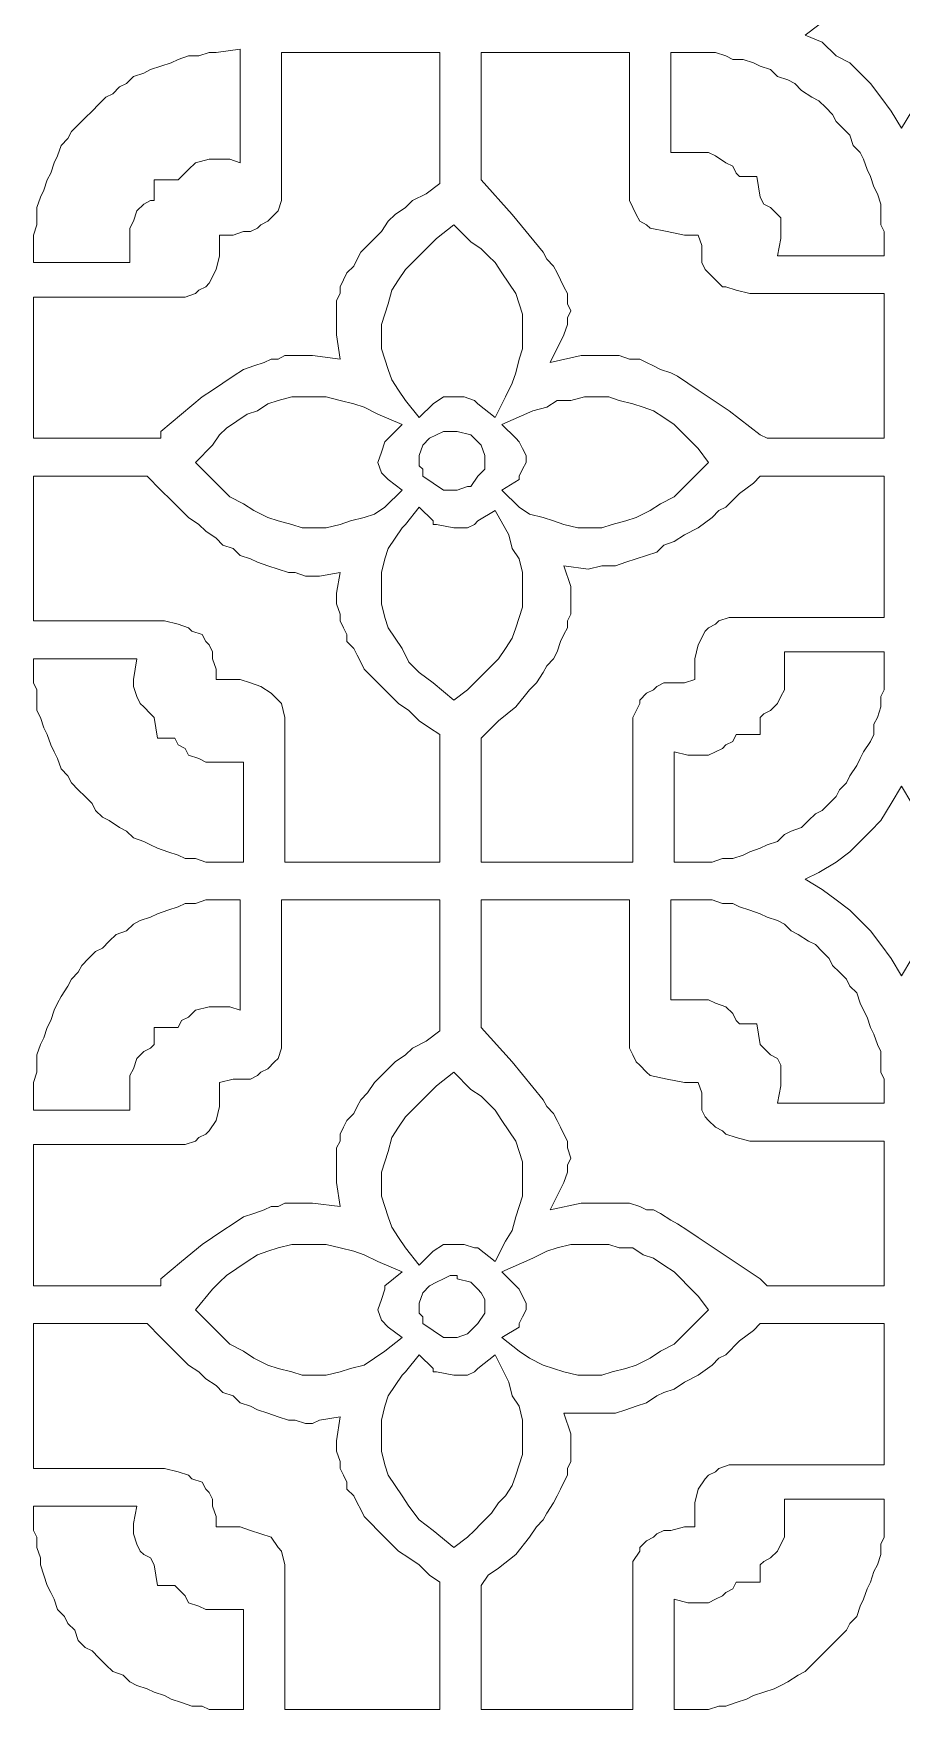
# Model space of a CAD drawing. Extents: x -66030 to 95157, y -13132 to 45879.
# Drawn here: x 32667 to 33651, y 24458 to 26358 of the extents above; entities that cross this region are included whole.
import ezdxf

# ---------------------------------------------------------------- set-up
doc = ezdxf.new("R2010")
doc.units = 0
doc.header["$LTSCALE"] = 100
doc.header["$MEASUREMENT"] = 0
doc.layers.get('0').update_dxf_attribs({"linetype": 'CONTINUOUS'})

msp = doc.modelspace()

# ---------------------------------------------------------------- linework, layer by layer
at = {"lineweight": 0}
for points in [[(33744.6, 26367.7), (33764.2, 26356), (33744.6, 26348.2), (33729, 26336.5), (33713.4, 26324.8), (33697.8, 26313.1), (33686, 26301.3), (33678.2, 26289.6), (33662.6, 26270.1), (33650.9, 26250.6), (33639.2, 26270.1), (33627.4, 26285.7), (33615.7, 26301.3), (33604, 26313.1), (33592.3, 26324.8), (33576.7, 26332.6), (33561, 26348.2), (33541.5, 26356), (33557.1, 26367.7)], [(32666.6, 26117.8), (32666.6, 26129.5), (32670.5, 26141.2), (32670.5, 26149), (32670.5, 26160.7), (32674.4, 26172.4), (32678.3, 26180.3), (32682.2, 26192), (32686.1, 26199.8), (32690, 26211.5), (32693.9, 26219.3), (32697.8, 26231), (32705.6, 26238.8), (32709.5, 26246.7), (32717.4, 26254.5), (32725.2, 26262.3), (32733, 26270.1), (32740.8, 26277.9), (32748.6, 26285.7), (32756.4, 26289.6), (32764.2, 26297.4), (32772, 26301.3), (32779.9, 26309.2), (32791.6, 26313.1), (32799.4, 26317), (32811.1, 26320.9), (32822.8, 26324.8), (32830.6, 26328.7), (32842.4, 26332.6), (32854.1, 26332.6), (32865.8, 26336.5), (32873.6, 26336.5), (32900.9, 26340.4), (32900.9, 26211.5), (32889.2, 26215.4), (32873.6, 26215.4), (32869.7, 26215.4), (32865.8, 26215.4), (32850.2, 26211.5), (32842.4, 26203.7), (32834.5, 26195.9), (32830.6, 26192), (32803.3, 26192), (32803.3, 26168.5), (32799.4, 26168.5), (32791.6, 26164.6), (32783.8, 26156.8), (32779.9, 26145.1), (32775.9, 26137.3), (32775.9, 26129.5), (32775.9, 26113.9), (32775.9, 26098.2), (32666.6, 26098.2), (32666.6, 26117.8)], [(32947.8, 26336.5), (33127.5, 26336.5), (33127.5, 26188.1), (33111.9, 26176.4), (33096.2, 26168.5), (33088.4, 26160.7), (33076.7, 26152.9), (33068.9, 26145.1), (33061.1, 26133.4), (33053.3, 26125.6), (33045.5, 26117.8), (33037.6, 26110), (33033.7, 26102.1), (33029.8, 26094.3), (33022, 26086.5), (33018.1, 26078.7), (33014.2, 26070.9), (33014.2, 26063.1), (33010.3, 26055.3), (33010.3, 26043.6), (33010.3, 26035.7), (33010.3, 26027.9), (33010.3, 26020.1), (33010.3, 26016.2), (33014.2, 25988.9), (32983, 25992.8), (32975.2, 25992.8), (32967.3, 25992.8), (32959.5, 25992.8), (32951.7, 25992.8), (32943.9, 25988.9), (32936.1, 25988.9), (32928.3, 25985), (32916.6, 25981.1), (32904.8, 25977.1), (32893.1, 25969.3), (32881.4, 25961.5), (32869.7, 25953.7), (32858, 25945.9), (32834.5, 25926.4), (32811.1, 25906.8), (32811.1, 25899), (32666.6, 25899), (32666.6, 26059.2), (32838.4, 26059.2), (32850.2, 26063.1), (32854.1, 26067), (32861.9, 26070.9), (32865.8, 26074.8), (32873.6, 26090.4), (32877.5, 26106), (32877.5, 26117.8), (32877.5, 26129.5), (32893.1, 26129.5), (32904.8, 26133.4), (32912.7, 26133.4), (32920.5, 26137.3), (32924.4, 26141.2), (32932.2, 26145.1), (32940, 26152.9), (32943.9, 26156.8), (32947.8, 26168.5), (32947.8, 26184.2), (32947.8, 26336.5)], [(33174.4, 26336.5), (33342.3, 26336.5), (33342.3, 26168.5), (33346.2, 26160.7), (33350.1, 26152.9), (33354, 26145.1), (33361.8, 26141.2), (33365.7, 26137.3), (33385.3, 26133.4), (33404.8, 26129.5), (33420.4, 26129.5), (33424.3, 26117.8), (33424.3, 26106), (33424.3, 26098.2), (33428.2, 26090.4), (33432.2, 26086.5), (33440, 26078.7), (33447.8, 26070.9), (33451.7, 26070.9), (33463.4, 26067), (33479, 26063.1), (33631.4, 26063.1), (33631.4, 25899), (33498.6, 25899), (33490.7, 25902.9), (33455.6, 25930.3), (33420.4, 25953.7), (33408.7, 25961.5), (33397, 25969.3), (33389.2, 25973.2), (33377.5, 25977.1), (33369.7, 25981.1), (33361.8, 25985), (33354, 25988.9), (33342.3, 25988.9), (33330.6, 25992.8), (33318.9, 25992.8), (33303.3, 25992.8), (33287.6, 25992.8), (33252.5, 25985), (33268.1, 26016.2), (33272, 26027.9), (33272, 26035.7), (33275.9, 26043.6), (33272, 26051.4), (33272, 26063.1), (33268.1, 26070.9), (33264.2, 26078.7), (33260.3, 26086.5), (33256.4, 26094.3), (33248.6, 26102.1), (33244.7, 26110), (33209.5, 26152.9), (33174.4, 26192), (33174.4, 26336.5)], [(33389.2, 26336.5), (33404.8, 26336.5), (33416.5, 26336.5), (33428.2, 26336.5), (33440, 26336.5), (33451.7, 26332.6), (33459.5, 26328.7), (33471.2, 26328.7), (33482.9, 26324.8), (33490.7, 26320.9), (33502.5, 26317), (33510.3, 26309.2), (33522, 26305.3), (33529.8, 26301.3), (33537.6, 26293.5), (33549.3, 26285.7), (33557.1, 26281.8), (33565, 26274), (33572.8, 26266.2), (33576.7, 26258.4), (33584.5, 26250.6), (33592.3, 26242.8), (33596.2, 26231), (33604, 26223.2), (33607.9, 26215.4), (33611.8, 26203.7), (33615.7, 26195.9), (33619.6, 26184.2), (33623.5, 26176.4), (33627.4, 26164.6), (33627.4, 26152.9), (33627.4, 26141.2), (33631.4, 26133.4), (33631.4, 26106), (33510.3, 26106), (33514.2, 26125.6), (33514.2, 26137.3), (33514.2, 26149), (33510.3, 26152.9), (33502.5, 26160.7), (33494.6, 26164.6), (33490.7, 26172.4), (33486.8, 26195.9), (33467.3, 26195.9), (33463.4, 26199.8), (33459.5, 26207.6), (33451.7, 26211.5), (33440, 26219.3), (33432.2, 26223.2), (33424.3, 26223.2), (33404.8, 26223.2), (33389.2, 26223.2), (33389.2, 26336.5)], [(33143.1, 26141.2), (33162.6, 26121.7), (33174.4, 26113.9), (33182.2, 26106), (33190, 26098.2), (33197.8, 26086.5), (33205.6, 26074.8), (33213.4, 26063.1), (33217.3, 26051.4), (33221.2, 26039.6), (33221.2, 26027.9), (33221.2, 26016.2), (33221.2, 26000.6), (33217.3, 25988.9), (33213.4, 25973.2), (33209.5, 25961.5), (33201.7, 25945.9), (33190, 25922.5), (33170.5, 25938.1), (33166.5, 25942), (33154.8, 25945.9), (33143.1, 25945.9), (33131.4, 25945.9), (33119.7, 25938.1), (33104, 25922.5), (33088.4, 25942), (33080.6, 25953.7), (33072.8, 25965.4), (33068.9, 25977.1), (33065, 25988.9), (33061.1, 26000.6), (33061.1, 26012.3), (33061.1, 26027.9), (33065, 26039.6), (33068.9, 26051.4), (33072.8, 26067), (33080.6, 26078.7), (33088.4, 26090.4), (33100.1, 26102.1), (33111.9, 26113.9), (33123.6, 26125.6), (33143.1, 26141.2)], [(32850.2, 25871.7), (32869.7, 25891.2), (32877.5, 25902.9), (32885.3, 25910.7), (32897, 25918.6), (32908.8, 25926.4), (32920.5, 25930.3), (32932.2, 25938.1), (32943.9, 25942), (32959.5, 25945.9), (32971.2, 25945.9), (32986.9, 25945.9), (32998.6, 25945.9), (33014.2, 25942), (33029.8, 25938.1), (33041.6, 25934.2), (33057.2, 25926.4), (33084.5, 25914.7), (33065, 25895.1), (33065, 25895.1), (33061.1, 25883.4), (33057.2, 25871.7), (33061.1, 25860), (33068.9, 25852.2), (33084.5, 25840.4), (33065, 25820.9), (33053.3, 25813.1), (33041.6, 25809.2), (33025.9, 25805.3), (33014.2, 25801.4), (32998.6, 25797.5), (32986.9, 25797.5), (32971.2, 25797.5), (32959.5, 25801.4), (32943.9, 25805.3), (32932.2, 25809.2), (32916.6, 25817), (32904.8, 25824.8), (32889.2, 25832.6), (32877.5, 25844.3), (32865.8, 25856.1), (32850.2, 25871.7)], [(33432.2, 25871.7), (33416.5, 25856.1), (33404.8, 25844.3), (33393.1, 25832.6), (33377.5, 25824.8), (33365.7, 25817), (33350.1, 25809.2), (33338.4, 25805.3), (33322.8, 25801.4), (33311.1, 25797.5), (33295.4, 25797.5), (33283.7, 25797.5), (33268.1, 25801.4), (33256.4, 25805.3), (33244.7, 25809.2), (33229, 25813.1), (33217.3, 25820.9), (33197.8, 25840.4), (33217.3, 25852.2), (33217.3, 25852.2), (33217.3, 25856.1), (33221.2, 25863.9), (33225.1, 25871.7), (33225.1, 25879.5), (33221.2, 25887.3), (33217.3, 25895.1), (33213.4, 25899), (33197.8, 25914.7), (33232.9, 25930.3), (33248.6, 25934.2), (33260.3, 25942), (33275.9, 25942), (33291.5, 25945.9), (33303.3, 25945.9), (33318.9, 25945.9), (33330.6, 25942), (33346.2, 25938.1), (33357.9, 25934.2), (33369.7, 25930.3), (33381.4, 25922.5), (33393.1, 25914.7), (33400.9, 25906.8), (33408.7, 25899), (33420.4, 25887.3), (33432.2, 25871.7)], [(33104, 25875.6), (33104, 25879.5), (33108, 25891.2), (33115.8, 25899), (33123.6, 25902.9), (33131.4, 25906.8), (33139.2, 25906.8), (33147, 25906.8), (33147, 25906.8), (33162.6, 25902.9), (33170.5, 25895.1), (33174.4, 25891.2), (33178.3, 25879.5), (33178.3, 25867.8), (33178.3, 25863.9), (33170.5, 25856.1), (33162.6, 25844.3), (33158.7, 25844.3), (33147, 25840.4), (33135.3, 25840.4), (33131.4, 25840.4), (33119.7, 25848.3), (33108, 25856.1), (33108, 25863.9), (33104, 25867.8), (33104, 25871.7), (33104, 25875.6)], [(33127.5, 25418.6), (32951.7, 25418.6), (32951.7, 25582.6), (32947.8, 25598.3), (32943.9, 25602.2), (32943.9, 25602.2), (32936.1, 25610), (32924.4, 25617.8), (32912.7, 25621.7), (32900.9, 25625.6), (32889.2, 25625.6), (32873.6, 25625.6), (32873.6, 25637.3), (32869.7, 25649), (32869.7, 25656.9), (32865.8, 25664.7), (32861.9, 25668.6), (32858, 25676.4), (32846.3, 25680.3), (32842.4, 25684.2), (32830.6, 25688.1), (32815, 25692), (32666.6, 25692), (32666.6, 25856.1), (32795.5, 25856.1), (32811.1, 25840.4), (32822.8, 25828.7), (32834.5, 25817), (32842.4, 25809.2), (32854.1, 25801.4), (32861.9, 25793.6), (32873.6, 25785.8), (32881.4, 25777.9), (32893.1, 25774), (32900.9, 25766.2), (32912.7, 25762.3), (32920.5, 25758.4), (32932.2, 25754.5), (32943.9, 25750.6), (32955.6, 25746.7), (32963.4, 25746.7), (32975.2, 25742.8), (32983, 25742.8), (32990.8, 25742.8), (33014.2, 25746.7), (33010.3, 25723.3), (33010.3, 25711.5), (33014.2, 25699.8), (33014.2, 25692), (33018.1, 25684.2), (33022, 25676.4), (33022, 25668.6), (33029.8, 25660.8), (33033.7, 25653), (33037.6, 25645.1), (33041.6, 25637.3), (33049.4, 25629.5), (33057.2, 25621.7), (33068.9, 25610), (33080.6, 25598.3), (33092.3, 25590.5), (33104, 25578.7), (33115.8, 25570.9), (33127.5, 25563.1), (33127.5, 25418.6)], [(33346.2, 25418.6), (33174.4, 25418.6), (33174.4, 25559.2), (33182.2, 25567), (33193.9, 25578.7), (33213.4, 25594.4), (33229, 25613.9), (33236.9, 25621.7), (33244.7, 25633.4), (33248.6, 25641.2), (33256.4, 25649), (33260.3, 25656.9), (33264.2, 25668.6), (33268.1, 25676.4), (33272, 25684.2), (33272, 25692), (33275.9, 25699.8), (33275.9, 25707.6), (33275.9, 25715.4), (33275.9, 25723.3), (33275.9, 25731.1), (33268.1, 25754.5), (33295.4, 25750.6), (33311.1, 25754.5), (33326.7, 25754.5), (33338.4, 25758.4), (33350.1, 25762.3), (33361.8, 25766.2), (33373.6, 25770.1), (33381.4, 25777.9), (33393.1, 25781.9), (33404.8, 25789.7), (33420.4, 25797.5), (33436.1, 25809.2), (33443.9, 25817), (33451.7, 25820.9), (33467.3, 25836.5), (33482.9, 25848.3), (33490.7, 25856.1), (33631.4, 25856.1), (33631.4, 25695.9), (33455.6, 25695.9), (33443.9, 25692), (33440, 25688.1), (33432.2, 25684.2), (33428.2, 25680.3), (33420.4, 25664.7), (33416.5, 25649), (33416.5, 25637.3), (33416.5, 25625.6), (33404.8, 25621.7), (33389.2, 25621.7), (33381.4, 25621.7), (33373.6, 25617.8), (33369.7, 25613.9), (33361.8, 25610), (33354, 25602.2), (33354, 25598.3), (33346.2, 25582.6), (33346.2, 25570.9), (33346.2, 25418.6)], [(33143.1, 25602.2), (33119.7, 25621.7), (33104, 25633.4), (33092.3, 25645.1), (33084.5, 25660.8), (33076.7, 25672.5), (33068.9, 25684.2), (33065, 25695.9), (33061.1, 25711.5), (33061.1, 25723.3), (33061.1, 25735), (33061.1, 25746.7), (33065, 25762.3), (33068.9, 25774), (33076.7, 25785.8), (33084.5, 25797.5), (33088.4, 25801.4), (33104, 25820.9), (33119.7, 25805.3), (33119.7, 25801.4), (33123.6, 25801.4), (33143.1, 25797.5), (33158.7, 25797.5), (33166.5, 25801.4), (33170.5, 25805.3), (33190, 25817), (33205.6, 25789.7), (33209.5, 25774), (33217.3, 25762.3), (33221.2, 25746.7), (33221.2, 25735), (33221.2, 25723.3), (33221.2, 25707.6), (33217.3, 25695.9), (33213.4, 25684.2), (33209.5, 25672.5), (33201.7, 25660.8), (33193.9, 25649), (33186.1, 25641.2), (33174.4, 25629.5), (33166.5, 25621.7), (33158.7, 25613.9), (33143.1, 25602.2)], [(33416.5, 25418.6), (33393.1, 25418.6), (33393.1, 25543.6), (33408.7, 25539.7), (33420.4, 25539.7), (33432.2, 25539.7), (33440, 25543.6), (33447.8, 25547.5), (33451.7, 25551.4), (33459.5, 25555.3), (33463.4, 25563.1), (33490.7, 25563.1), (33490.7, 25582.6), (33494.6, 25586.6), (33502.5, 25590.5), (33510.3, 25598.3), (33514.2, 25606.1), (33518.1, 25613.9), (33518.1, 25621.7), (33518.1, 25637.3), (33518.1, 25656.9), (33631.4, 25656.9), (33631.4, 25625.6), (33631.4, 25613.9), (33627.4, 25606.1), (33627.4, 25594.4), (33623.5, 25582.6), (33619.6, 25574.8), (33619.6, 25563.1), (33615.7, 25555.3), (33607.9, 25543.6), (33604, 25535.8), (33600.1, 25528), (33592.3, 25516.2), (33588.4, 25508.4), (33580.6, 25500.6), (33576.7, 25492.8), (33568.9, 25485), (33561, 25477.2), (33553.2, 25473.3), (33545.4, 25465.5), (33537.6, 25457.7), (33525.9, 25453.7), (33518.1, 25449.8), (33510.3, 25442), (33498.6, 25438.1), (33490.7, 25434.2), (33479, 25430.3), (33471.2, 25426.4), (33459.5, 25422.5), (33447.8, 25422.5), (33436.1, 25418.6), (33428.2, 25418.6), (33416.5, 25418.6)], [(32904.8, 25418.6), (32881.4, 25418.6), (32869.7, 25418.6), (32861.9, 25418.6), (32850.2, 25422.5), (32838.4, 25422.5), (32830.6, 25426.4), (32818.9, 25430.3), (32807.2, 25434.2), (32799.4, 25438.1), (32791.6, 25442), (32779.9, 25445.9), (32772, 25453.7), (32764.2, 25457.7), (32752.5, 25465.5), (32744.7, 25469.4), (32736.9, 25477.2), (32733, 25485), (32725.2, 25492.8), (32717.4, 25500.6), (32709.5, 25508.4), (32705.6, 25516.2), (32697.8, 25524.1), (32693.9, 25535.8), (32690, 25543.6), (32686.1, 25551.4), (32682.2, 25563.1), (32678.3, 25570.9), (32674.4, 25582.6), (32670.5, 25590.5), (32670.5, 25602.2), (32670.5, 25613.9), (32666.6, 25621.7), (32666.6, 25649), (32783.8, 25649), (32779.9, 25625.6), (32779.9, 25617.8), (32783.8, 25606.1), (32787.7, 25598.3), (32791.6, 25594.4), (32799.4, 25586.6), (32803.3, 25582.6), (32807.2, 25559.2), (32826.7, 25559.2), (32830.6, 25551.4), (32838.4, 25547.5), (32842.4, 25539.7), (32854.1, 25535.8), (32861.9, 25531.9), (32873.6, 25531.9), (32889.2, 25531.9), (32904.8, 25531.9), (32904.8, 25418.6)], [(33662.6, 25309.2), (33650.9, 25289.7), (33639.2, 25309.2), (33627.4, 25324.9), (33615.7, 25340.5), (33604, 25352.2), (33592.3, 25363.9), (33576.7, 25375.6), (33561, 25387.3), (33541.5, 25399.1), (33557.1, 25406.9), (33576.7, 25418.6), (33592.3, 25430.3), (33604, 25442), (33615.7, 25453.7), (33627.4, 25465.5), (33639.2, 25485), (33650.9, 25504.5)], [(33650.9, 25504.5), (33662.6, 25485)], [(32666.6, 25098.3), (32838.4, 25098.3), (32850.2, 25102.2), (32854.1, 25106.1), (32861.9, 25110), (32865.8, 25113.9), (32873.6, 25125.6), (32877.5, 25141.3), (32877.5, 25156.9), (32877.5, 25168.6), (32893.1, 25172.5), (32904.8, 25172.5), (32912.7, 25172.5), (32920.5, 25176.4), (32924.4, 25180.3), (32932.2, 25184.2), (32940, 25192), (32943.9, 25196), (32947.8, 25207.7), (32947.8, 25223.3), (32947.8, 25375.6), (33127.5, 25375.6), (33127.5, 25227.2), (33111.9, 25215.5), (33096.2, 25207.7), (33088.4, 25199.9), (33076.7, 25192), (33068.9, 25184.2), (33061.1, 25176.4), (33053.3, 25168.6), (33045.5, 25156.9), (33037.6, 25149.1), (33033.7, 25141.3), (33029.8, 25133.5), (33022, 25125.6), (33018.1, 25117.8), (33014.2, 25110), (33014.2, 25102.2), (33010.3, 25094.4), (33010.3, 25086.6), (33010.3, 25074.9), (33010.3, 25067.1), (33010.3, 25059.2), (33010.3, 25055.3), (33014.2, 25028), (32983, 25031.9), (32975.2, 25031.9), (32967.3, 25031.9), (32959.5, 25031.9), (32951.7, 25031.9), (32943.9, 25028), (32936.1, 25028), (32928.3, 25024.1), (32916.6, 25020.2), (32904.8, 25016.3), (32893.1, 25008.5), (32881.4, 25000.7), (32869.7, 24992.8), (32858, 24985), (32834.5, 24965.5), (32811.1, 24946), (32811.1, 24938.2), (32666.6, 24938.2), (32666.6, 25098.3)], [(32666.6, 25156.9), (32666.6, 25168.6), (32670.5, 25180.3), (32670.5, 25188.1), (32670.5, 25199.9), (32674.4, 25211.6), (32678.3, 25219.4), (32682.2, 25231.1), (32686.1, 25238.9), (32690, 25250.6), (32693.9, 25258.5), (32697.8, 25266.3), (32705.6, 25278), (32709.5, 25285.8), (32717.4, 25293.6), (32721.3, 25301.4), (32729.1, 25309.2), (32736.9, 25317), (32744.7, 25320.9), (32752.5, 25328.8), (32760.3, 25336.6), (32772, 25340.5), (32779.9, 25348.3), (32787.7, 25352.2), (32799.4, 25356.1), (32807.2, 25360), (32818.9, 25363.9), (32830.6, 25367.8), (32838.4, 25371.7), (32850.2, 25371.7), (32861.9, 25375.6), (32873.6, 25375.6), (32881.4, 25375.6), (32900.9, 25375.6), (32900.9, 25250.6), (32889.2, 25254.5), (32873.6, 25254.5), (32869.7, 25254.5), (32865.8, 25254.5), (32850.2, 25250.6), (32842.4, 25242.8), (32834.5, 25238.9), (32830.6, 25231.1), (32803.3, 25231.1), (32803.3, 25211.6), (32799.4, 25207.7), (32791.6, 25203.8), (32783.8, 25196), (32779.9, 25184.2), (32775.9, 25176.4), (32775.9, 25168.6), (32775.9, 25153), (32775.9, 25137.4), (32666.6, 25137.4), (32666.6, 25156.9)], [(33631.4, 24938.2), (33498.6, 24938.2), (33490.7, 24946), (33455.6, 24969.4), (33420.4, 24992.8), (33408.7, 25000.7), (33397, 25008.5), (33389.2, 25012.4), (33377.5, 25020.2), (33369.7, 25024.1), (33361.8, 25024.1), (33354, 25028), (33342.3, 25031.9), (33330.6, 25031.9), (33318.9, 25031.9), (33303.3, 25031.9), (33287.6, 25031.9), (33252.5, 25024.1), (33268.1, 25055.3), (33272, 25067.1), (33272, 25074.9), (33275.9, 25082.7), (33272, 25094.4), (33272, 25102.2), (33268.1, 25110), (33264.2, 25117.8), (33260.3, 25125.6), (33256.4, 25133.5), (33248.6, 25141.3), (33244.7, 25149.1), (33209.5, 25192), (33174.4, 25231.1), (33174.4, 25375.6), (33342.3, 25375.6), (33342.3, 25207.7), (33346.2, 25199.9), (33350.1, 25192), (33354, 25188.1), (33361.8, 25180.3), (33365.7, 25176.4), (33385.3, 25172.5), (33404.8, 25168.6), (33420.4, 25168.6), (33424.3, 25156.9), (33424.3, 25145.2), (33424.3, 25137.4), (33428.2, 25129.6), (33432.2, 25125.6), (33440, 25117.8), (33447.8, 25113.9), (33451.7, 25110), (33463.4, 25106.1), (33479, 25102.2), (33631.4, 25102.2), (33631.4, 24938.2)], [(33631.4, 25145.2), (33510.3, 25145.2), (33514.2, 25164.7), (33514.2, 25176.4), (33514.2, 25188.1), (33510.3, 25196), (33502.5, 25199.9), (33494.6, 25207.7), (33490.7, 25211.6), (33486.8, 25235), (33467.3, 25235), (33463.4, 25238.9), (33459.5, 25246.7), (33451.7, 25254.5), (33440, 25258.5), (33432.2, 25262.4), (33424.3, 25262.4), (33404.8, 25262.4), (33389.2, 25262.4), (33389.2, 25375.6), (33416.5, 25375.6), (33428.2, 25375.6), (33436.1, 25375.6), (33447.8, 25371.7), (33459.5, 25371.7), (33467.3, 25367.8), (33479, 25363.9), (33490.7, 25360), (33498.6, 25356.1), (33510.3, 25352.2), (33518.1, 25348.3), (33525.9, 25340.5), (33533.7, 25336.6), (33545.4, 25328.8), (33553.2, 25324.9), (33561, 25317), (33568.9, 25309.2), (33572.8, 25301.4), (33580.6, 25293.6), (33588.4, 25285.8), (33592.3, 25278), (33600.1, 25270.2), (33604, 25258.5), (33607.9, 25250.6), (33611.8, 25242.8), (33615.7, 25231.1), (33619.6, 25223.3), (33623.5, 25211.6), (33627.4, 25203.8), (33627.4, 25192), (33627.4, 25180.3), (33631.4, 25172.5), (33631.4, 25145.2)], [(33143.1, 25180.3), (33162.6, 25160.8), (33174.4, 25153), (33182.2, 25145.2), (33190, 25137.4), (33197.8, 25125.6), (33205.6, 25113.9), (33213.4, 25102.2), (33217.3, 25090.5), (33221.2, 25078.8), (33221.2, 25067.1), (33221.2, 25055.3), (33221.2, 25039.7), (33217.3, 25028), (33213.4, 25016.3), (33209.5, 25000.7), (33201.7, 24988.9), (33190, 24965.5), (33170.5, 24981.1), (33166.5, 24981.1), (33154.8, 24985), (33143.1, 24985), (33131.4, 24985), (33119.7, 24977.2), (33104, 24961.6), (33088.4, 24981.1), (33080.6, 24992.8), (33072.8, 25004.6), (33068.9, 25016.3), (33065, 25028), (33061.1, 25039.7), (33061.1, 25055.3), (33061.1, 25067.1), (33065, 25078.8), (33068.9, 25090.5), (33072.8, 25106.1), (33080.6, 25117.8), (33088.4, 25129.6), (33100.1, 25141.3), (33111.9, 25153), (33123.6, 25164.7), (33143.1, 25180.3)], [(32850.2, 24910.8), (32869.7, 24934.3), (32877.5, 24942.1), (32885.3, 24949.9), (32897, 24957.7), (32908.8, 24965.5), (32920.5, 24973.3), (32932.2, 24977.2), (32943.9, 24981.1), (32959.5, 24985), (32971.2, 24985), (32986.9, 24985), (32998.6, 24985), (33014.2, 24981.1), (33029.8, 24977.2), (33041.6, 24973.3), (33057.2, 24965.5), (33084.5, 24953.8), (33065, 24938.2), (33065, 24934.3), (33061.1, 24922.5), (33057.2, 24910.8), (33061.1, 24899.1), (33068.9, 24891.3), (33084.5, 24879.6), (33065, 24863.9), (33053.3, 24856.1), (33041.6, 24848.3), (33025.9, 24844.4), (33014.2, 24840.5), (32998.6, 24836.6), (32986.9, 24836.6), (32971.2, 24836.6), (32959.5, 24840.5), (32943.9, 24844.4), (32932.2, 24848.3), (32916.6, 24856.1), (32904.8, 24863.9), (32889.2, 24871.8), (32877.5, 24883.5), (32865.8, 24895.2), (32850.2, 24910.8)], [(33432.2, 24910.8), (33416.5, 24895.2), (33404.8, 24883.5), (33393.1, 24871.8), (33377.5, 24863.9), (33365.7, 24856.1), (33350.1, 24848.3), (33338.4, 24844.4), (33322.8, 24840.5), (33311.1, 24836.6), (33295.4, 24836.6), (33283.7, 24836.6), (33268.1, 24840.5), (33256.4, 24844.4), (33244.7, 24848.3), (33229, 24856.1), (33217.3, 24863.9), (33197.8, 24879.6), (33217.3, 24891.3), (33217.3, 24891.3), (33217.3, 24895.2), (33221.2, 24903), (33225.1, 24910.8), (33225.1, 24918.6), (33221.2, 24926.4), (33217.3, 24934.3), (33213.4, 24938.2), (33197.8, 24953.8), (33232.9, 24969.4), (33248.6, 24977.2), (33260.3, 24981.1), (33275.9, 24985), (33291.5, 24985), (33303.3, 24985), (33318.9, 24985), (33330.6, 24981.1), (33346.2, 24981.1), (33357.9, 24973.3), (33369.7, 24969.4), (33381.4, 24961.6), (33393.1, 24953.8), (33400.9, 24946), (33408.7, 24938.2), (33420.4, 24926.4), (33432.2, 24910.8)], [(33104, 24914.7), (33104, 24918.6), (33108, 24930.3), (33115.8, 24938.2), (33123.6, 24942.1), (33131.4, 24946), (33139.2, 24949.9), (33147, 24949.9), (33147, 24946), (33162.6, 24942.1), (33170.5, 24934.3), (33174.4, 24930.3), (33178.3, 24922.5), (33178.3, 24906.9), (33178.3, 24906.9), (33170.5, 24895.2), (33162.6, 24887.4), (33158.7, 24883.5), (33147, 24879.6), (33135.3, 24879.6), (33131.4, 24879.6), (33119.7, 24887.4), (33108, 24895.2), (33108, 24903), (33104, 24906.9), (33104, 24910.8), (33104, 24914.7)], [(32666.6, 24895.2), (32795.5, 24895.2), (32811.1, 24879.6), (32822.8, 24867.9), (32834.5, 24856.1), (32842.4, 24848.3), (32854.1, 24840.5), (32861.9, 24832.7), (32873.6, 24824.9), (32881.4, 24817.1), (32893.1, 24813.2), (32900.9, 24805.4), (32912.7, 24801.5), (32920.5, 24797.5), (32932.2, 24793.6), (32943.9, 24789.7), (32955.6, 24785.8), (32963.4, 24785.8), (32975.2, 24781.9), (32983, 24781.9), (32990.8, 24785.8), (33014.2, 24789.7), (33010.3, 24762.4), (33010.3, 24750.7), (33014.2, 24739), (33014.2, 24731.1), (33018.1, 24723.3), (33022, 24715.5), (33022, 24707.7), (33029.8, 24699.9), (33033.7, 24692.1), (33037.6, 24684.3), (33041.6, 24676.5), (33049.4, 24668.7), (33057.2, 24660.8), (33068.9, 24649.1), (33080.6, 24637.4), (33092.3, 24629.6), (33104, 24621.8), (33115.8, 24610.1), (33127.5, 24602.2), (33127.5, 24457.7), (32951.7, 24457.7), (32951.7, 24621.8), (32947.8, 24637.4), (32943.9, 24641.3), (32943.9, 24641.3), (32936.1, 24653), (32924.4, 24656.9), (32912.7, 24660.8), (32900.9, 24664.7), (32889.2, 24664.7), (32873.6, 24664.7), (32873.6, 24676.5), (32869.7, 24688.2), (32869.7, 24696), (32865.8, 24703.8), (32861.9, 24707.7), (32858, 24715.5), (32846.3, 24719.4), (32842.4, 24723.3), (32830.6, 24727.2), (32815, 24731.1), (32666.6, 24731.1), (32666.6, 24895.2)], [(33174.4, 24457.7), (33174.4, 24598.3), (33182.2, 24610.1), (33193.9, 24617.9), (33213.4, 24633.5), (33229, 24653), (33236.9, 24664.7), (33244.7, 24672.6), (33248.6, 24680.4), (33256.4, 24692.1), (33260.3, 24699.9), (33264.2, 24707.7), (33268.1, 24715.5), (33272, 24723.3), (33272, 24731.1), (33275.9, 24739), (33275.9, 24746.8), (33275.9, 24754.6), (33275.9, 24762.4), (33275.9, 24770.2), (33268.1, 24793.6), (33295.4, 24793.6), (33311.1, 24793.6), (33326.7, 24793.6), (33338.4, 24797.5), (33350.1, 24801.5), (33361.8, 24805.4), (33373.6, 24813.2), (33381.4, 24817.1), (33393.1, 24821), (33404.8, 24828.8), (33420.4, 24836.6), (33436.1, 24848.3), (33443.9, 24856.1), (33451.7, 24860), (33467.3, 24875.7), (33482.9, 24887.4), (33490.7, 24895.2), (33631.4, 24895.2), (33631.4, 24735.1), (33455.6, 24735.1), (33443.9, 24731.1), (33440, 24727.2), (33432.2, 24723.3), (33428.2, 24719.4), (33420.4, 24707.7), (33416.5, 24692.1), (33416.5, 24676.5), (33416.5, 24664.7), (33404.8, 24664.7), (33389.2, 24660.8), (33381.4, 24660.8), (33373.6, 24656.9), (33369.7, 24653), (33361.8, 24649.1), (33354, 24641.3), (33354, 24637.4), (33346.2, 24625.7), (33346.2, 24610.1), (33346.2, 24457.7), (33174.4, 24457.7)], [(33143.1, 24641.3), (33119.7, 24660.8), (33104, 24672.6), (33092.3, 24688.2), (33084.5, 24699.9), (33076.7, 24711.6), (33068.9, 24723.3), (33065, 24735.1), (33061.1, 24750.7), (33061.1, 24762.4), (33061.1, 24774.1), (33061.1, 24785.8), (33065, 24801.5), (33068.9, 24813.2), (33076.7, 24824.9), (33084.5, 24836.6), (33088.4, 24840.5), (33104, 24860), (33119.7, 24844.4), (33119.7, 24840.5), (33123.6, 24840.5), (33143.1, 24836.6), (33158.7, 24836.6), (33166.5, 24840.5), (33170.5, 24844.4), (33190, 24860), (33205.6, 24828.8), (33209.5, 24813.2), (33217.3, 24801.5), (33221.2, 24785.8), (33221.2, 24774.1), (33221.2, 24762.4), (33221.2, 24746.8), (33217.3, 24735.1), (33213.4, 24723.3), (33209.5, 24711.6), (33201.7, 24699.9), (33193.9, 24692.1), (33186.1, 24680.4), (33174.4, 24668.7), (33166.5, 24660.8), (33158.7, 24653), (33143.1, 24641.3)], [(32666.6, 24688.2), (32783.8, 24688.2), (32779.9, 24668.7), (32779.9, 24656.9), (32783.8, 24645.2), (32787.7, 24637.4), (32791.6, 24633.5), (32799.4, 24629.6), (32803.3, 24621.8), (32807.2, 24598.3), (32826.7, 24598.3), (32830.6, 24594.4), (32838.4, 24586.6), (32842.4, 24578.8), (32854.1, 24574.9), (32861.9, 24571), (32873.6, 24571), (32889.2, 24571), (32904.8, 24571), (32904.8, 24457.7), (32877.5, 24457.7), (32865.8, 24457.7), (32858, 24461.6), (32846.3, 24461.6), (32834.5, 24465.5), (32822.8, 24469.4), (32815, 24473.4), (32803.3, 24477.3), (32795.5, 24481.2), (32783.8, 24485.1), (32775.9, 24489), (32768.1, 24496.8), (32756.4, 24500.7), (32748.6, 24508.5), (32740.8, 24516.3), (32733, 24524.1), (32725.2, 24528), (32717.4, 24535.8), (32713.5, 24547.6), (32705.6, 24555.4), (32701.7, 24563.2), (32693.9, 24571), (32690, 24582.7), (32686.1, 24590.5), (32682.2, 24598.3), (32678.3, 24610.1), (32674.4, 24621.8), (32674.4, 24629.6), (32670.5, 24641.3), (32670.5, 24653), (32666.6, 24660.8), (32666.6, 24688.2)], [(33393.1, 24457.7), (33393.1, 24582.7), (33408.7, 24578.8), (33420.4, 24578.8), (33432.2, 24578.8), (33440, 24582.7), (33447.8, 24586.6), (33451.7, 24590.5), (33459.5, 24594.4), (33463.4, 24602.2), (33490.7, 24602.2), (33490.7, 24621.8), (33494.6, 24625.7), (33502.5, 24629.6), (33510.3, 24637.4), (33514.2, 24645.2), (33518.1, 24653), (33518.1, 24664.7), (33518.1, 24680.4), (33518.1, 24696), (33631.4, 24696), (33631.4, 24664.7), (33631.4, 24653), (33627.4, 24645.2), (33627.4, 24633.5), (33623.5, 24621.8), (33619.6, 24614), (33615.7, 24602.2), (33611.8, 24594.4), (33607.9, 24582.7), (33604, 24574.9), (33600.1, 24563.2), (33592.3, 24555.4), (33588.4, 24547.6), (33580.6, 24539.8), (33572.8, 24531.9), (33565, 24524.1), (33557.1, 24516.3), (33549.3, 24508.5), (33541.5, 24500.7), (33533.7, 24496.8), (33522, 24489), (33514.2, 24485.1), (33506.4, 24481.2), (33494.6, 24477.3), (33482.9, 24473.4), (33475.1, 24469.4), (33463.4, 24465.5), (33451.7, 24461.6), (33443.9, 24461.6), (33432.2, 24457.7), (33420.4, 24457.7), (33393.1, 24457.7)]]:
    msp.add_lwpolyline(points, dxfattribs=at)

doc.saveas('drawing.dxf')
